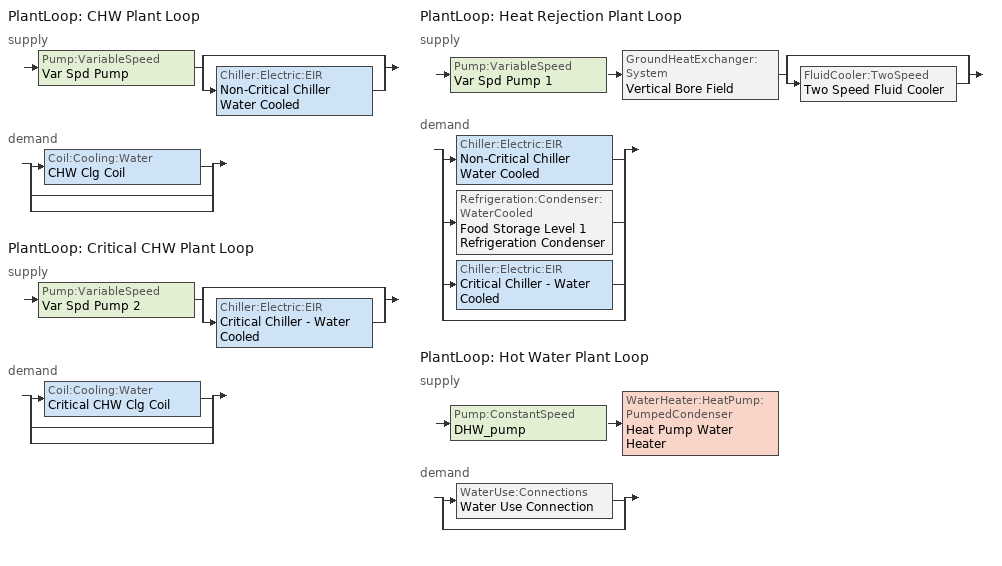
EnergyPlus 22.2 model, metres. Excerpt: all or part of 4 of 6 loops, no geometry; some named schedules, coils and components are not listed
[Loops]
PlantLoop 'CHW Plant Loop'
 supply: Pump:VariableSpeed 'Var Spd Pump' > split
  | bypass
  | Chiller:Electric:EIR 'Non-Critical Chiller Water Cooled'
 demand: split
  | Coil:Cooling:Water 'CHW Clg Coil'
  | bypass
  | bypass
PlantLoop 'Critical CHW Plant Loop'
 supply: Pump:VariableSpeed 'Var Spd Pump 2' > split
  | bypass
  | Chiller:Electric:EIR 'Critical Chiller - Water Cooled'
 demand: split
  | Coil:Cooling:Water 'Critical CHW Clg Coil'
  | bypass
  | bypass
PlantLoop 'Heat Rejection Plant Loop'
 supply: Pump:VariableSpeed 'Var Spd Pump 1' > GroundHeatExchanger:System 'Vertical Bore Field' > split
  | bypass
  | FluidCooler:TwoSpeed 'Two Speed Fluid Cooler'
 demand: split
  | Chiller:Electric:EIR 'Non-Critical Chiller Water Cooled'
  | Refrigeration:Condenser:WaterCooled 'Food Storage Level 1 Refrigeration Condenser'
  | Chiller:Electric:EIR 'Critical Chiller - Water Cooled'
  | bypass
PlantLoop 'Hot Water Plant Loop'
 supply: Pump:ConstantSpeed 'DHW_pump' > WaterHeater:HeatPump:PumpedCondenser 'Heat Pump Water Heater'
 demand: split
  | WaterUse:Connections 'Water Use Connection'
  | bypass
[Zone equipment]
TZ_Level3MechanicalSpace: Heat Pump Water Heater
[Sizing:Zone]
TZ_Level3MechanicalSpace: Zone Cooling Design Supply Air Temperature Input Method=SupplyAirTemperature; Zone Cooling Design Supply Air Temperature {C}=14; Zone Cooling Design Supply Air Temperature Difference {deltaC}=11.11; Zone Heating Design Supply Air Temperature Input Method=SupplyAirTemperature; Zone Heating Design Supply Air Temperature {C}=40; Zone Heating Design Supply Air Temperature Difference {deltaC}=11.11; Zone Cooling Design Supply Air Humidity Ratio {kgWater/kgDryAir}=0.0085; Zone Heating Design Supply Air Humidity Ratio {kgWater/kgDryAir}=0.008; Design Specification Outdoor Air Object=TZ_Level3MechanicalSpace DSOA Space List; Cooling Design Air Flow Method=DesignDay; Cooling Design Air Flow Rate {m3/s}=0; Cooling Minimum Air Flow per Zone Floor Area {m3/s-m2}=0.000762; Cooling Minimum Air Flow {m3/s}=0; Cooling Minimum Air Flow Fraction=0; Heating Design Air Flow Method=DesignDay; Heating Design Air Flow Rate {m3/s}=0; Heating Maximum Air Flow per Zone Floor Area {m3/s-m2}=0.002032; Heating Maximum Air Flow {m3/s}=0.141576; Heating Maximum Air Flow Fraction=0.3; Account for Dedicated Outdoor Air System=No; Zone Load Sizing Method=Sensible Load Only No Latent Load; Zone Latent Cooling Design Supply Air Humidity Ratio Input Method=HumidityRatioDifference; Zone Cooling Design Supply Air Humidity Ratio Difference {kgWater/kgDryAir}=0.005; Zone Latent Heating Design Supply Air Humidity Ratio Input Method=HumidityRatioDifference; Zone Humidification Design Supply Air Humidity Ratio Difference {kgWater/kgDryAir}=0.005
[DesignSpecification:OutdoorAir]
189.1-2009 - Office - Elec/MechRoom - CZ1-3 Ventilation: Outdoor Air Method=Sum; Outdoor Air Flow per Person {m3/s-person}=0.00943895; Outdoor Air Flow per Zone Floor Area {m3/s-m2}=0; Outdoor Air Flow per Zone {m3/s}=0; Outdoor Air Flow Air Changes per Hour {1/hr}=0
[DesignSpecification:OutdoorAir:SpaceList]
TZ_Level3MechanicalSpace DSOA Space List: Space Name 1=Level3MechanicalSpace; Space Design Specification Outdoor Air Object Name 1=189.1-2009 - Office - Elec/MechRoom - CZ1-3 Ventilation
[WaterHeater:HeatPump:PumpedCondenser]
Heat Pump Water Heater: Compressor Setpoint Temperature Schedule=Compressor Setpoint Temp; Dead Band Temperature Difference {deltaC}=5; Condenser Water Flow Rate {m3/s}=Autosize; Evaporator Air Flow Rate {m3/s}=Autosize; Inlet Air Configuration=ZoneAirOnly; Inlet Air Zone=TZ_Level3MechanicalSpace; Tank=HPWH Tank 1; DX Coil=HPWH DX Coil; Minimum Inlet Air Temperature for Compressor Operation {C}=10; Maximum Inlet Air Temperature for Compressor Operation {C}=94; Compressor Location=Zone; Fan=HPWH Fan; Fan Placement=DrawThrough; On Cycle Parasitic Electric Load {W}=0; Off Cycle Parasitic Electric Load {W}=0; Parasitic Heat Rejection Location=Outdoors
[WaterHeater:Mixed]
HPWH Tank 1: Tank Volume {m3}=1.13; Setpoint Temperature Schedule=HPWH Setpoint; Deadband Temperature Difference {deltaC}=2; Maximum Temperature Limit {C}=82.22; Heater Control Type=Cycle; Heater Maximum Capacity {W}=22000; Heater Ignition Minimum Flow Rate {m3/s}=0; Heater Ignition Delay {s}=0; Heater Fuel Type=Electricity; Heater Thermal Efficiency=1; Off Cycle Parasitic Fuel Consumption Rate {W}=20; Off Cycle Parasitic Fuel Type=Electricity; Off Cycle Parasitic Heat Fraction to Tank=1; On Cycle Parasitic Fuel Consumption Rate {W}=0; On Cycle Parasitic Fuel Type=Electricity; On Cycle Parasitic Heat Fraction to Tank=0; Ambient Temperature Indicator=Zone; Ambient Temperature Zone=TZ_Level3MechanicalSpace; Off Cycle Loss Coefficient to Ambient Temperature {W/K}=2; Off Cycle Loss Fraction to Zone=1; On Cycle Loss Coefficient to Ambient Temperature {W/K}=2; On Cycle Loss Fraction to Zone=1; Use Side Effectiveness=1; Source Side Effectiveness=1; Use Side Design Flow Rate {m3/s}=Autosize; Source Side Design Flow Rate {m3/s}=Autosize; Indirect Water Heating Recovery Time {hr}=1.5; Source Side Flow Control Mode=IndirectHeatPrimarySetpoint
[WaterHeater:Sizing]
HPWH Tank 1: Design Mode=PeakDraw; Time Storage Can Meet Peak Draw {hr}=0.538503; Time for Tank Recovery {hr}=1.5; Nominal Tank Volume for Autosizing Plant Connections {m3}=1
[Coil:WaterHeating:AirToWaterHeatPump:Pumped]
HPWH DX Coil: Rated Heating Capacity {W}=4000; Rated COP {W/W}=3.2; Rated Sensible Heat Ratio=0.6956; Rated Evaporator Inlet Air Dry-Bulb Temperature {C}=29.44; Rated Evaporator Inlet Air Wet-Bulb Temperature {C}=22.22; Rated Condenser Inlet Water Temperature {C}=55.72; Rated Evaporator Air Flow Rate {m3/s}=Autosize; Rated Condenser Water Flow Rate {m3/s}=Autosize; Evaporator Fan Power Included in Rated COP=No; Condenser Pump Power Included in Rated COP=No; Condenser Pump Heat Included in Rated Heating Capacity and Rated COP=No; Condenser Water Pump Power {W}=150; Fraction of Condenser Pump Heat to Water=0.1; Crankcase Heater Capacity {W}=100; Maximum Ambient Temperature for Crankcase Heater Operation {C}=5; Evaporator Air Temperature Type for Curve Objects=WetBulbTemperature; Heating Capacity Function of Temperature Curve=HPWH Heating Cap Func Temp; Heating Capacity Function of Air Flow Fraction Curve=HPWH Heating Cap Func Air Flow Frac; Heating Capacity Function of Water Flow Fraction Curve=HPWH Heating Cap Func Water Flow Frac; Heating COP Function of Temperature Curve=HPWH COP Func of Temp; Heating COP Function of Air Flow Fraction Curve=HPWH COP Func of Air Flow Frac; Heating COP Function of Water Flow Fraction Curve=HPWH COP Func of Water Flow Frac; Part Load Fraction Correlation Curve=Part Load Frac Correlation
[Fan:OnOff]
HPWH Fan: Availability Schedule=Always On Discrete hvac_library; Fan Total Efficiency=0.6; Pressure Rise {Pa}=300; Maximum Flow Rate {m3/s}=Autosize; Motor Efficiency=0.8; Motor In Airstream Fraction=1; Fan Power Ratio Function of Speed Ratio Curve=Fan On Off Power Curve 16; Fan Efficiency Ratio Function of Speed Ratio Curve=Fan On Off Efficiency Curve 16
[PlantLoop] Fluid Type=Water; Maximum Loop Temperature {C}=100; Minimum Loop Temperature {C}=0; Maximum Loop Flow Rate {m3/s}=Autosize; Minimum Loop Flow Rate {m3/s}=0; Plant Loop Volume {m3}=Autocalculate; Load Distribution Scheme=Optimal; Plant Loop Demand Calculation Scheme=SingleSetpoint; Common Pipe Simulation=None
Name | Plant Equipment Operation Scheme
CHW Plant Loop | CHW Plant Loop Operation Schemes
Critical CHW Plant Loop | Critical CHW Plant Loop Operation Schemes
Heat Rejection Plant Loop | Heat Rejection Plant Loop Operation Schemes
Hot Water Plant Loop | Hot Water Plant Loop Operation Schemes
[Sizing:Plant] Design Loop Exit Temperature {C}=82; Loop Design Temperature Difference {deltaC}=11; Sizing Option=NonCoincident; Zone Timesteps in Averaging Window=1; Coincident Sizing Factor Mode=None
Name | Loop Type
CHW Plant Loop; Critical CHW Plant Loop; Hot Water Plant Loop | Heating
Heat Rejection Plant Loop | Condenser
[Pump:VariableSpeed] Design Maximum Flow Rate {m3/s}=Autosize; Design Pump Head {Pa}=179352; Design Power Consumption {W}=Autosize; Fraction of Motor Inefficiencies to Fluid Stream=0; Coefficient 1 of the Part Load Performance Curve=0; Coefficient 2 of the Part Load Performance Curve=1; Coefficient 3 of the Part Load Performance Curve=0; Coefficient 4 of the Part Load Performance Curve=0; Design Minimum Flow Rate {m3/s}=0; Skin Loss Radiative Fraction=0.5; Design Power Sizing Method=PowerPerFlowPerPressure; Design Electric Power per Unit Flow Rate {W/(m3/s)}=348701.1; Design Shaft Power per Unit Flow Rate per Unit Head {W/((m3/s)-Pa)}=1.28205; Design Minimum Flow Rate Fraction=0
Name | Motor Efficiency | Pump Control Type
Var Spd Pump; Var Spd Pump 2 | 0.95 | Continuous
Var Spd Pump 1 | 0.9 | Intermittent
[Chiller:Electric:EIR] Reference Capacity {W}=Autosize; Reference COP {W/W}=6; Reference Leaving Chilled Water Temperature {C}=6.67; Reference Entering Condenser Fluid Temperature {C}=29.4; Reference Chilled Water Flow Rate {m3/s}=Autosize; Reference Condenser Fluid Flow Rate {m3/s}=Autosize; Cooling Capacity Function of Temperature Curve=Water Cooled Chiller CCFofT; Electric Input to Cooling Output Ratio Function of Temperature Curve=Water Cooled Chiller EItoCoolingOutputRatioFofT; Electric Input to Cooling Output Ratio Function of Part Load Ratio Curve=Water Cooled Chiller EItoCoolingOutputRatioFofPLR; Minimum Part Load Ratio=0.1; Maximum Part Load Ratio=1; Optimum Part Load Ratio=1; Minimum Unloading Ratio=0.2; Condenser Type=WaterCooled; Condenser Fan Power Ratio {W/W}=0; Fraction of Compressor Electric Consumption Rejected by Condenser=1; Leaving Chilled Water Lower Temperature Limit {C}=2; Chiller Flow Mode=NotModulated; Sizing Factor=1; Basin Heater Capacity {W/K}=0; Basin Heater Setpoint Temperature {C}=10; Condenser Heat Recovery Relative Capacity Fraction=1
Non-Critical Chiller Water Cooled; Critical Chiller - Water Cooled
[SetpointManager:Scheduled] Control Variable=Temperature
Name | Schedule | Setpoint Node or NodeList
Scheduled CHW Temp; Scheduled CHW Temp 1 | Chilled Water Temperature
Scheduled HW Temp | WaterUse Schedule 120F | DHW_setpoint_manager
[PlantEquipmentOperationSchemes] Control Scheme Schedule Name 1=Always On Discrete
Name | Control Scheme Object Type 1 | Control Scheme Name 1 | Control Scheme Object Type 2 | Control Scheme Name 2 | Control Scheme Schedule Name 2
CHW Plant Loop Operation Schemes | PlantEquipmentOperation:CoolingLoad | CHW Plant Loop Cooling Operation Scheme
Critical CHW Plant Loop Operation Schemes | PlantEquipmentOperation:CoolingLoad | Critical CHW Plant Loop Cooling Operation Scheme
Heat Rejection Plant Loop Operation Schemes | PlantEquipmentOperation:CoolingLoad | Heat Rejection Plant Loop Cooling Operation Scheme | PlantEquipmentOperation:Uncontrolled | Heat Rejection Plant Loop Uncontrolled Operation Scheme | Always On Discrete
Hot Water Plant Loop Operation Schemes | PlantEquipmentOperation:HeatingLoad | Hot Water Plant Loop Heating Operation Scheme
[PlantEquipmentOperation:CoolingLoad] Load Range Lower Limit 1 {W}=0; Load Range Upper Limit 1 {W}=1000000000
Name | Range Equipment List Name 1
CHW Plant Loop Cooling Operation Scheme | CHW Plant Loop Cooling Equipment List
Critical CHW Plant Loop Cooling Operation Scheme | Critical CHW Plant Loop Cooling Equipment List
Heat Rejection Plant Loop Cooling Operation Scheme | Heat Rejection Plant Loop Cooling Equipment List
[PlantEquipmentList]
CHW Plant Loop Cooling Equipment List: Chiller:Electric:EIR, Non-Critical Chiller Water Cooled
Critical CHW Plant Loop Cooling Equipment List: Chiller:Electric:EIR, Critical Chiller - Water Cooled
Heat Rejection Plant Loop Cooling Equipment List: FluidCooler:TwoSpeed, Two Speed Fluid Cooler
Heat Rejection Plant Loop Uncontrolled Equipment List: GroundHeatExchanger:System, Vertical Bore Field
Hot Water Plant Loop Heating Equipment List: WaterHeater:HeatPump:PumpedCondenser, Heat Pump Water Heater
[FluidCooler:TwoSpeed]
Two Speed Fluid Cooler: Performance Input Method=NominalCapacity; High Speed Nominal Capacity {W}=58601; Low Speed Nominal Capacity {W}=Autosize; Low Speed Nominal Capacity Sizing Factor=0.5; Design Entering Water Temperature {C}=51.67; Design Entering Air Temperature {C}=35; Design Entering Air Wet-bulb Temperature {C}=25.6; Design Water Flow Rate {m3/s}=Autosize; High Fan Speed Air Flow Rate {m3/s}=Autosize; High Fan Speed Fan Power {W}=Autosize; Low Fan Speed Air Flow Rate {m3/s}=Autosize; Low Fan Speed Air Flow Rate Sizing Factor=0.5; Low Fan Speed Fan Power {W}=Autosize; Low Fan Speed Fan Power Sizing Factor=0.16
[SetpointManager:FollowOutdoorAirTemperature]
Follow OA Temp: Control Variable=Temperature; Reference Temperature Type=OutdoorAirWetBulb; Offset Temperature Difference {deltaC}=4; Maximum Setpoint Temperature {C}=45; Minimum Setpoint Temperature {C}=5; Setpoint Node or NodeList=CoolingTowerSetpointFollowOutdoorAir
[Refrigeration:Condenser:WaterCooled]
Food Storage Level 1 Refrigeration Condenser: Rated Effective Total Heat Rejection Rate {W}=58000; Rated Condensing Temperature {C}=29.4; Rated Subcooling Temperature Difference {deltaC}=0; Rated Water Inlet Temperature {C}=10; Water-Cooled Loop Flow Type=ConstantFlow; Water Design Flow Rate {m3/s}=0.0025; Water Maximum Flow Rate {m3/s}=0.003; Water Maximum Water Outlet Temperature {C}=55; Water Minimum Water Inlet Temperature {C}=10
[PlantEquipmentOperation:Uncontrolled]
Heat Rejection Plant Loop Uncontrolled Operation Scheme: Equipment List=Heat Rejection Plant Loop Uncontrolled Equipment List
[Pump:ConstantSpeed]
DHW_pump: Design Flow Rate {m3/s}=Autosize; Design Pump Head {Pa}=179352; Design Power Consumption {W}=Autosize; Motor Efficiency=0.95; Fraction of Motor Inefficiencies to Fluid Stream=0; Pump Control Type=Intermittent; Design Power Sizing Method=PowerPerFlowPerPressure; Design Electric Power per Unit Flow Rate {W/(m3/s)}=348701.1; Design Shaft Power per Unit Flow Rate per Unit Head {W-s/m3-Pa}=1.28205
[WaterUse:Connections]
Water Use Connection: Hot Water Supply Temperature Schedule=Summer Ground Temp; Cold Water Supply Temperature Schedule=Summer Ground Temp; Drain Water Heat Exchanger Type=CounterFlow; Drain Water Heat Exchanger U-Factor Times Area {W/K}=10000; Water Use Equipment Name 1=Tablo3Units; Water Use Equipment Name 2=ShowersMens; Water Use Equipment Name 3=ShowerWomens; Water Use Equipment Name 4=BathroomSinksLevel1; Water Use Equipment Name 5=BathroomSinksLevel2; Water Use Equipment Name 6=Level3Bathrooms; Water Use Equipment Name 7=Water Fixture
[WaterUse:Equipment]
Name | Peak Flow Rate {m3/s} | Flow Rate Fraction Schedule | Target Temperature Schedule | Zone | Sensible Fraction Schedule | Latent Fraction Schedule
Tablo3Units | 3e-05 | Tablo_NonResilience | HumanBodyTemperatureSupplyWater | TZ_Level2MedicalArea | WaterUse Sensible Fraction Schedule 100p | WaterUse Latent Fraction Schedule 0p
ShowersMens | 0.0002 | ShoweringUseFraction | ShowerWaterTemperature | TZ_Level1MensLocker | WaterUse Sensible Fraction Schedule 20p 1 | WaterUse Latent Fraction Schedule 5p
ShowerWomens | 0.0002 | ShoweringUseFraction | ShowerWaterTemperature | TZ_Level1WomensLocker | WaterUse Sensible Fraction Schedule 20p 1 | WaterUse Latent Fraction Schedule 5p
BathroomSinksLevel1 | 7e-05 | WaterFixtureUse | HumanBodyTemperatureSupplyWater | TZ_Level1Bathrooms | WaterUse Sensible Fraction Schedule 20p 2 | WaterUse Latent Fraction Schedule 0p
BathroomSinksLevel2 | 7e-05 | WaterFixtureUse | HumanBodyTemperatureSupplyWater | TZ_Level2Bathrooms | WaterUse Sensible Fraction Schedule 20p 2 | WaterUse Latent Fraction Schedule 0p
Level3Bathrooms | 7e-05 | WaterFixtureUse | HumanBodyTemperatureSupplyWater | TZ_Level3Bathrooms | WaterUse Sensible Fraction Schedule 20p 2 | WaterUse Latent Fraction Schedule 0p
Water Fixture | 0.0001 | KitchenWaterUseIntensity | HumanBodyTemperatureSupplyWater | TZ_Level1Kitchen | WaterUse Sensible Fraction Schedule 20p | WaterUse Latent Fraction Schedule 5p
[PlantEquipmentOperation:HeatingLoad]
Hot Water Plant Loop Heating Operation Scheme: Load Range Lower Limit 1 {W}=0; Load Range Upper Limit 1 {W}=1000000000; Range Equipment List Name 1=Hot Water Plant Loop Heating Equipment List
[Refrigeration:System]
Refrigeration System: Refrigerated Case or Walkin or CaseAndWalkInList=Refrigeration System Case and Walkin List; Refrigeration Condenser=Food Storage Level 1 Refrigeration Condenser; Compressor or CompressorList=Refrigeration System Compressor List; Minimum Condensing Temperature {C}=21; Refrigeration System Working Fluid Type=R404a; Suction Temperature Control Type=ConstantSuctionTemperature; Sum UA Suction Piping {W/K}=0; Number of Compressor Stages=1; Intercooler Type=None; Shell-and-Coil Intercooler Effectiveness=0.8
[Refrigeration:CaseAndWalkInList]
Refrigeration System Case and Walkin List: Case or WalkIn Name 1=Walk In Cooler Level 1 Food Storage
[Refrigeration:CompressorList]
Refrigeration System Compressor List: Refrigeration Compressor Name 1=Refrigeration Compressor - Rated Return Gas Temp
[Refrigeration:Compressor]
Refrigeration Compressor - Rated Return Gas Temp: Refrigeration Compressor Power Curve=Refrigeration Compressor Power Curve; Refrigeration Compressor Capacity Curve=Refrigeration Compressor Capacity Curve; Rated Return Gas Temperature {C}=18.3; Rated Subcooling {deltaC}=0; Mode of Operation=Subcritical
[Schedule:Week:Daily]
HPWH Setpoint Week Rule - Jan1-Dec31: Schedule Day 13, Schedule Day 13, Schedule Day 13, Schedule Day 13, Schedule Day 13, Schedule Day 13, Schedule Day 13, Schedule Day 13, Schedule Day 13, Schedule Day 13, Schedule Day 13, Schedule Day 13
Chilled Water Temperature Week Rule - Jan1-Dec31: Chilled Water Temperature Default, Chilled Water Temperature Default, Chilled Water Temperature Default, Chilled Water Temperature Default, Chilled Water Temperature Default, Chilled Water Temperature Default, Chilled Water Temperature Default, Chilled Water Temperature Default, Chilled Water Temperature Summer Design Day, Chilled Water Temperature Winter Design Day, Chilled Water Temperature Default, Chilled Water Temperature Default
Compressor Setpoint Temp Week Rule - Jan1-Dec31: Schedule Day 15, Schedule Day 15, Schedule Day 15, Schedule Day 15, Schedule Day 15, Schedule Day 15, Schedule Day 15, Schedule Day 15, Schedule Day 15, Schedule Day 15, Schedule Day 15, Schedule Day 15
HumanBodyTemperatureSupplyWater Week Rule - Jan1-Dec31: HumanBodyTemperatureTarget, HumanBodyTemperatureTarget, HumanBodyTemperatureTarget, HumanBodyTemperatureTarget, HumanBodyTemperatureTarget, HumanBodyTemperatureTarget, HumanBodyTemperatureTarget, HumanBodyTemperatureTarget, HumanBodyTemperatureTarget, HumanBodyTemperatureTarget, HumanBodyTemperatureTarget, HumanBodyTemperatureTarget
ShoweringUseFraction Week Rule - Jan1-Dec31: Schedule Day 9, Schedule Day 9, Schedule Day 9, Schedule Day 9, Schedule Day 9, Schedule Day 9, Schedule Day 9, Schedule Day 9, Schedule Day 9, Schedule Day 9, Schedule Day 9, Schedule Day 9
ShowerWaterTemperature Week Rule - Jan1-Dec31: Schedule Day 8, Schedule Day 8, Schedule Day 8, Schedule Day 8, Schedule Day 8, Schedule Day 8, Schedule Day 8, Schedule Day 8, Schedule Day 8, Schedule Day 8, Schedule Day 8, Schedule Day 8
Summer Ground Temp Week Rule - Jan1-Dec31: Schedule Day 38, Schedule Day 38, Schedule Day 38, Schedule Day 38, Schedule Day 38, Schedule Day 38, Schedule Day 38, Schedule Day 38, Schedule Day 38, Schedule Day 38, Schedule Day 38, Schedule Day 38
Tablo_NonResilience Week Rule - Jan1-Dec31: Office Bldg Equip Rule 1 Day Schedule 1, Office Bldg Equip Default Schedule 1, Office Bldg Equip Default Schedule 1, Office Bldg Equip Default Schedule 1, Office Bldg Equip Default Schedule 1, Office Bldg Equip Default Schedule 1, Office Bldg Equip Rule 2 Day Schedule 1, Office Bldg Equip Default Schedule 1, Office Bldg Equip Summer Design Day 1, Office Bldg Equip Winter Design Day 1, Office Bldg Equip Default Schedule 1, Office Bldg Equip Default Schedule 1
WaterUse Latent Fraction Schedule 0p Week Rule - Jan1-Dec31: WaterUse Latent Fraction Schedule 5p Day 1, WaterUse Latent Fraction Schedule 5p Day 1, WaterUse Latent Fraction Schedule 5p Day 1, WaterUse Latent Fraction Schedule 5p Day 1, WaterUse Latent Fraction Schedule 5p Day 1, WaterUse Latent Fraction Schedule 5p Day 1, WaterUse Latent Fraction Schedule 5p Day 1, WaterUse Latent Fraction Schedule 5p Day 1, WaterUse Latent Fraction Schedule 5p Day 1, WaterUse Latent Fraction Schedule 5p Day 1, WaterUse Latent Fraction Schedule 5p Day 1, WaterUse Latent Fraction Schedule 5p Day 1
WaterUse Schedule 120F Week Rule - Jan1-Dec31: WaterUse Schedule 120F Day, WaterUse Schedule 120F Day, WaterUse Schedule 120F Day, WaterUse Schedule 120F Day, WaterUse Schedule 120F Day, WaterUse Schedule 120F Day, WaterUse Schedule 120F Day, WaterUse Schedule 120F Day, WaterUse Schedule 120F Day, WaterUse Schedule 120F Day, WaterUse Schedule 120F Day, WaterUse Schedule 120F Day
WaterUse Sensible Fraction Schedule 100p Week Rule - Jan1-Dec31: WaterUse Sensible Fraction Schedule 20p Day 1, WaterUse Sensible Fraction Schedule 20p Day 1, WaterUse Sensible Fraction Schedule 20p Day 1, WaterUse Sensible Fraction Schedule 20p Day 1, WaterUse Sensible Fraction Schedule 20p Day 1, WaterUse Sensible Fraction Schedule 20p Day 1, WaterUse Sensible Fraction Schedule 20p Day 1, WaterUse Sensible Fraction Schedule 20p Day 1, WaterUse Sensible Fraction Schedule 20p Day 1, WaterUse Sensible Fraction Schedule 20p Day 1, WaterUse Sensible Fraction Schedule 20p Day 1, WaterUse Sensible Fraction Schedule 20p Day 1
WaterUse Sensible Fraction Schedule 20p 1 Week Rule - Jan1-Dec31: WaterUse Sensible Fraction Schedule 20p Day 2, WaterUse Sensible Fraction Schedule 20p Day 2, WaterUse Sensible Fraction Schedule 20p Day 2, WaterUse Sensible Fraction Schedule 20p Day 2, WaterUse Sensible Fraction Schedule 20p Day 2, WaterUse Sensible Fraction Schedule 20p Day 2, WaterUse Sensible Fraction Schedule 20p Day 2, WaterUse Sensible Fraction Schedule 20p Day 2, WaterUse Sensible Fraction Schedule 20p Day 2, WaterUse Sensible Fraction Schedule 20p Day 2, WaterUse Sensible Fraction Schedule 20p Day 2, WaterUse Sensible Fraction Schedule 20p Day 2
[Schedule:Year]
HPWH Setpoint: HPWH Setpoint Week Rule - Jan1-Dec31, 1, 1, 12, 31
Chilled Water Temperature: Chilled Water Temperature Week Rule - Jan1-Dec31, 1, 1, 12, 31
Compressor Setpoint Temp: Compressor Setpoint Temp Week Rule - Jan1-Dec31, 1, 1, 12, 31
HumanBodyTemperatureSupplyWater: HumanBodyTemperatureSupplyWater Week Rule - Jan1-Dec31, 1, 1, 12, 31
KitchenWaterUseIntensity: KitchenWaterUseIntensity Week Rule - Jan1-Dec31, 1, 1, 12, 31
ShoweringUseFraction: ShoweringUseFraction Week Rule - Jan1-Dec31, 1, 1, 12, 31
ShowerWaterTemperature: ShowerWaterTemperature Week Rule - Jan1-Dec31, 1, 1, 12, 31
Summer Ground Temp: Summer Ground Temp Week Rule - Jan1-Dec31, 1, 1, 12, 31
Tablo_NonResilience: Tablo_NonResilience Week Rule - Jan1-Dec31, 1, 1, 12, 31
WaterFixtureUse: WaterFixtureUse Week Rule - Jan1-Dec31, 1, 1, 12, 31
WaterUse Latent Fraction Schedule 0p: WaterUse Latent Fraction Schedule 0p Week Rule - Jan1-Dec31, 1, 1, 12, 31
WaterUse Latent Fraction Schedule 5p: WaterUse Latent Fraction Schedule 5p Week Rule - Jan1-Dec31, 1, 1, 12, 31
WaterUse Schedule 120F: WaterUse Schedule 120F Week Rule - Jan1-Dec31, 1, 1, 12, 31
WaterUse Sensible Fraction Schedule 100p: WaterUse Sensible Fraction Schedule 100p Week Rule - Jan1-Dec31, 1, 1, 12, 31
WaterUse Sensible Fraction Schedule 20p: WaterUse Sensible Fraction Schedule 20p Week Rule - Jan1-Dec31, 1, 1, 12, 31
WaterUse Sensible Fraction Schedule 20p 1: WaterUse Sensible Fraction Schedule 20p 1 Week Rule - Jan1-Dec31, 1, 1, 12, 31
WaterUse Sensible Fraction Schedule 20p 2: WaterUse Sensible Fraction Schedule 20p 2 Week Rule - Jan1-Dec31, 1, 1, 12, 31
[Schedule:Constant] Hourly Value=1
Always On Discrete hvac_library; Always On Discrete
[Curve:Biquadratic]
Name | Coefficient1 Constant | Coefficient2 x | Coefficient3 x**2 | Coefficient4 y | Coefficient5 y**2 | Coefficient6 x*y | Minimum Value of x {BasedOnField A2} | Maximum Value of x {BasedOnField A2} | Minimum Value of y {BasedOnField A3} | Maximum Value of y {BasedOnField A3} | Input Unit Type for X | Input Unit Type for Y | Output Unit Type
HPWH Heating Cap Func Temp | 0.369827 | 0.043341 | -0.00023 | 0.000466 | 2.6e-05 | -0.00027 | 0 | 40 | 20 | 90 | Temperature | Temperature | Dimensionless
HPWH COP Func of Temp | 1.19713 | 0.077849 | -1.6e-06 | -0.02675 | 0.000296 | -0.00112 | 0 | 40 | 20 | 90 | Temperature | Temperature | Dimensionless
Water Cooled Chiller CCFofT | 0.258 | 0.0389 | -0.000217 | 0.0469 | -0.000943 | -0.000343 | 5 | 10 | 24 | 35
Water Cooled Chiller EItoCoolingOutputRatioFofT | 0.934 | -0.0582 | 0.0045 | 0.00243 | 0.000486 | -0.00122 | 5 | 10 | 24 | 35
[Curve:Quadratic] Minimum Value of x {BasedOnField A2}=0; Maximum Value of x {BasedOnField A2}=1
Name | Coefficient1 Constant | Coefficient2 x | Coefficient3 x**2
HPWH Heating Cap Func Air Flow Frac; HPWH Heating Cap Func Water Flow Frac; HPWH COP Func of Air Flow Frac; HPWH COP Func of Water Flow Frac | 1 | 0 | 0
Part Load Frac Correlation | 0.75 | 0.25 | 0
Water Cooled Chiller EItoCoolingOutputRatioFofPLR | 0.222903 | 0.313387 | 0.46371
[Curve:Exponent]
Fan On Off Power Curve 16: Coefficient1 Constant=1; Coefficient2 Constant=0; Coefficient3 Constant=0; Minimum Value of x {BasedOnField A2}=0; Maximum Value of x {BasedOnField A2}=1
[Curve:Cubic]
Fan On Off Efficiency Curve 16: Coefficient1 Constant=1; Coefficient2 x=0; Coefficient3 x**2=0; Coefficient4 x**3=0; Minimum Value of x {BasedOnField A2}=0; Maximum Value of x {BasedOnField A2}=1
[Curve:Bicubic] Minimum Value of x {BasedOnField A2}=-23.3; Maximum Value of x {BasedOnField A2}=7.2; Minimum Value of y {BasedOnField A3}=10; Maximum Value of y {BasedOnField A3}=60; Input Unit Type for X=Temperature; Input Unit Type for Y=Temperature
Name | Coefficient1 Constant | Coefficient2 x | Coefficient3 x**2 | Coefficient4 y | Coefficient5 y**2 | Coefficient6 x*y | Coefficient7 x**3 | Coefficient8 y**3 | Coefficient9 x**2*y | Coefficient10 x*y**2 | Output Unit Type
Refrigeration Compressor Capacity Curve | 83249.9 | 3147.96 | 44.9276 | -1035.51 | 3.74692 | -37.3907 | 0.179897 | -0.0199971 | -0.481641 | 0.0428673 | Capacity
Refrigeration Compressor Power Curve | 4451.46 | -166.108 | -5.35664 | 263.553 | -0.958849 | 8.09252 | -0.0239354 | 0.000633306 | 0.0778798 | -0.0167386 | Power
